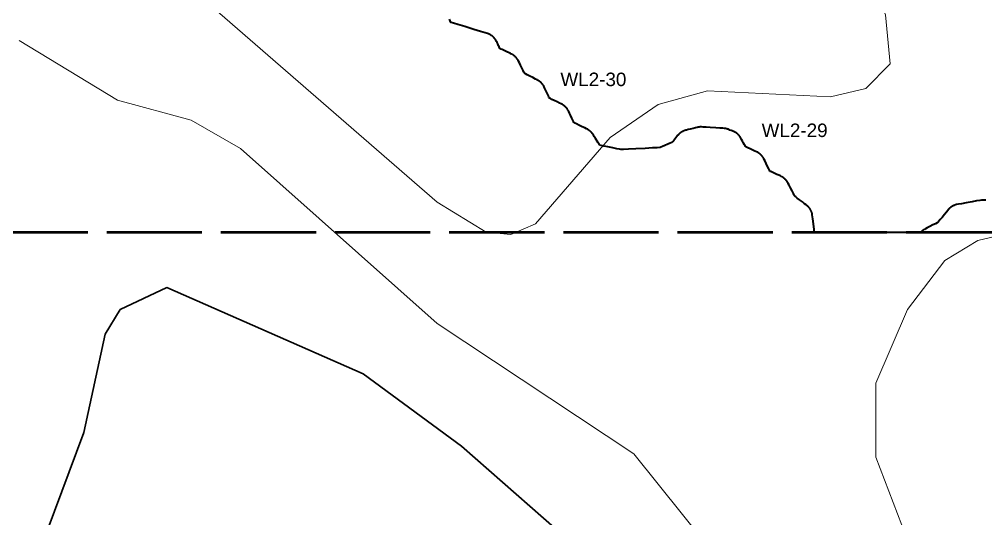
# Model space of a CAD drawing. Extents: x 6810325 to 6812275, y 1878569 to 1880689.
# Drawn here: x 6811402.1 to 6811531.1, y 1878831.2 to 1878897.9 of the extents above; entities that cross this region are included whole.
import ezdxf
from ezdxf.enums import TextEntityAlignment as Align

# ---------------------------------------------------------------- set-up
doc = ezdxf.new("R2010")
doc.units = 21
doc.header["$LTSCALE"] = 10
doc.header["$MEASUREMENT"] = 0
doc.linetypes.add('DASHED', pattern=[1.524, 1.27, -0.254])
for name, color, linetype, lineweight in [('ANNO-LABELS', 7, 'CONTINUOUS', 18), ('TOPO-CONTOUR-MAJOR', 34, 'CONTINUOUS', 30), ('TOPO-CONTOUR-MINOR', 36, 'CONTINUOUS', 13), ('WETL-FLAG', 2, 'CONTINUOUS', 13), ('WETL-FLAG-ID', 8, 'CONTINUOUS', 13), ('WETL-SURVEY-AREA', 1, 'DASHED', 50), ('WETL-WETLAND-SWALE', 82, 'CONTINUOUS', 35)]:
    doc.layers.add(name, color=color, linetype=linetype, lineweight=lineweight)
doc.styles.add('LABEL', font='arial.ttf')

msp = doc.modelspace()

# ---------------------------------------------------------------- linework, layer by layer
at = {"layer": 'TOPO-CONTOUR-MAJOR', "elevation": 200}
msp.add_lwpolyline([(6811405.81, 1878829.58), (6811410.73, 1878842.71), (6811413.56, 1878855.83), (6811415.57, 1878859.11), (6811421.77, 1878862.04), (6811448.01, 1878850.51), (6811461.14, 1878840.89), (6811477.54, 1878826.46)], dxfattribs=at)
at = {"layer": 'TOPO-CONTOUR-MINOR'}
for points, elevation in [([(6811388.96, 1878925.8), (6811408.64, 1878916.28), (6811457.86, 1878873.47), (6811464.42, 1878869.45), (6811467.7, 1878869.12), (6811470.98, 1878870.58), (6811480.96, 1878882.08), (6811487.38, 1878886.51), (6811493.95, 1878888.34), (6811510.35, 1878887.52), (6811515.09, 1878888.64), (6811518.35, 1878891.92), (6811517.73, 1878898.48), (6811515.12, 1878905.04), (6811503.13, 1878921.45), (6811441.45, 1878978.06), (6811429.28, 1878987.06), (6811411.93, 1879011.23), (6811401.53, 1879016.59)], 198), ([(6811402.08, 1878895.06), (6811415.21, 1878887.07), (6811425.05, 1878884.41), (6811431.61, 1878880.64), (6811457.86, 1878857.23), (6811484.1, 1878839.86), (6811503.79, 1878815.32)], 199), ([(6811523.93, 1878819.74), (6811516.4, 1878839.42), (6811516.44, 1878849.27), (6811520.66, 1878859.11), (6811525.63, 1878865.67), (6811530.04, 1878868.35), (6811536.6, 1878869.89), (6811546.44, 1878869.17), (6811556.28, 1878864.86), (6811567.03, 1878855.83), (6811570.96, 1878849.27), (6811572.21, 1878832.86), (6811566.19, 1878813.18)], 199)]:
    msp.add_lwpolyline(points, dxfattribs=dict(at, elevation=elevation))
at = {"layer": 'WETL-FLAG'}
for p in [(6811473.12, 1878887.21), (6811499.98, 1878880.41)]:
    msp.add_point(p, dxfattribs=at)
at = {"layer": 'WETL-SURVEY-AREA'}
msp.add_lwpolyline([(6810625.11, 1878869.41), (6810625.11, 1880089.41), (6810820.11, 1880089.41), (6810820.11, 1880329.41), (6811095.11, 1880329.41), (6811095.11, 1880114.41), (6811975.11, 1880114.41), (6811975.11, 1878869.41)], close=True, dxfattribs=at)
at = {"layer": 'WETL-WETLAND-SWALE'}
msp.add_lwpolyline([(6811531.12, 1878873.74), (6811530.73, 1878873.74), (6811530.69, 1878873.74), (6811530.64, 1878873.73), (6811530.6, 1878873.73), (6811530.56, 1878873.73), (6811530.52, 1878873.72), (6811530.29, 1878873.68), (6811529.87, 1878873.61), (6811529.27, 1878873.5), (6811528.47, 1878873.36), (6811527.86, 1878873.25), (6811527.44, 1878873.17), (6811527.2, 1878873.13), (6811527.15, 1878873.12), (6811527.1, 1878873.1), (6811527.05, 1878873.09), (6811527, 1878873.08), (6811526.95, 1878873.06), (6811526.9, 1878873.04), (6811526.86, 1878873.02), (6811526.81, 1878873), (6811526.76, 1878872.98), (6811526.72, 1878872.96), (6811526.67, 1878872.93), (6811526.63, 1878872.91), (6811526.58, 1878872.88), (6811526.54, 1878872.85), (6811526.5, 1878872.83), (6811526.45, 1878872.8), (6811526.41, 1878872.77), (6811526.37, 1878872.73), (6811526.33, 1878872.7), (6811526.29, 1878872.67), (6811526.26, 1878872.63), (6811526.22, 1878872.6), (6811526.18, 1878872.56), (6811526.15, 1878872.52), (6811526.11, 1878872.49), (6811526.01, 1878872.36), (6811525.83, 1878872.14), (6811525.58, 1878871.82), (6811525.26, 1878871.42), (6811525.01, 1878871.12), (6811524.84, 1878870.91), (6811524.76, 1878870.8), (6811524.75, 1878870.79), (6811524.74, 1878870.78), (6811524.73, 1878870.78), (6811524.72, 1878870.77), (6811524.71, 1878870.76), (6811524.59, 1878870.7), (6811524.37, 1878870.58), (6811524.04, 1878870.41), (6811523.61, 1878870.19), (6811523.27, 1878870.01), (6811523.04, 1878869.89), (6811522.9, 1878869.82), (6811522.86, 1878869.79), (6811522.82, 1878869.77), (6811522.78, 1878869.74), (6811522.74, 1878869.72), (6811522.7, 1878869.69), (6811522.66, 1878869.66), (6811522.62, 1878869.63), (6811522.59, 1878869.6), (6811522.55, 1878869.57), (6811522.52, 1878869.54), (6811522.48, 1878869.5), (6811522.45, 1878869.47), (6811522.42, 1878869.44), (6811522.39, 1878869.41), (6811508.25, 1878869.41), (6811508.15, 1878870.2), (6811508.01, 1878871.24), (6811507.94, 1878871.78), (6811507.94, 1878871.83), (6811507.93, 1878871.87), (6811507.91, 1878871.92), (6811507.9, 1878871.97), (6811507.89, 1878872.02), (6811507.87, 1878872.06), (6811507.86, 1878872.11), (6811507.84, 1878872.16), (6811507.82, 1878872.2), (6811507.8, 1878872.25), (6811507.78, 1878872.29), (6811507.76, 1878872.34), (6811507.74, 1878872.38), (6811507.72, 1878872.43), (6811507.69, 1878872.47), (6811507.67, 1878872.51), (6811507.64, 1878872.55), (6811507.61, 1878872.59), (6811507.58, 1878872.63), (6811507.55, 1878872.67), (6811507.52, 1878872.71), (6811507.49, 1878872.75), (6811507.46, 1878872.79), (6811507.43, 1878872.82), (6811507.39, 1878872.86), (6811507.36, 1878872.89), (6811507.32, 1878872.93), (6811507.28, 1878872.96), (6811507.25, 1878872.99), (6811507.12, 1878873.09), (6811506.91, 1878873.25), (6811506.61, 1878873.48), (6811506.23, 1878873.77), (6811505.94, 1878874), (6811505.74, 1878874.15), (6811505.64, 1878874.23), (6811505.63, 1878874.24), (6811505.62, 1878874.25), (6811505.61, 1878874.26), (6811505.6, 1878874.27), (6811505.6, 1878874.28), (6811505.54, 1878874.4), (6811505.42, 1878874.62), (6811505.25, 1878874.95), (6811505.03, 1878875.38), (6811504.85, 1878875.71), (6811504.73, 1878875.95), (6811504.65, 1878876.09), (6811504.63, 1878876.13), (6811504.6, 1878876.17), (6811504.58, 1878876.21), (6811504.55, 1878876.25), (6811504.52, 1878876.29), (6811504.5, 1878876.33), (6811504.47, 1878876.36), (6811504.44, 1878876.4), (6811504.4, 1878876.44), (6811504.37, 1878876.47), (6811504.34, 1878876.5), (6811504.31, 1878876.54), (6811504.27, 1878876.57), (6811504.24, 1878876.6), (6811504.2, 1878876.63), (6811504.16, 1878876.66), (6811504.13, 1878876.69), (6811504.09, 1878876.72), (6811504.05, 1878876.75), (6811504.01, 1878876.77), (6811503.97, 1878876.8), (6811503.93, 1878876.83), (6811503.89, 1878876.85), (6811503.85, 1878876.87), (6811503.81, 1878876.89), (6811503.69, 1878876.95), (6811503.49, 1878877.04), (6811503.22, 1878877.16), (6811502.87, 1878877.32), (6811502.6, 1878877.45), (6811502.42, 1878877.53), (6811502.32, 1878877.57), (6811502.31, 1878877.58), (6811502.3, 1878877.58), (6811502.3, 1878877.59), (6811502.29, 1878877.6), (6811502.28, 1878877.61), (6811502.23, 1878877.72), (6811502.13, 1878877.92), (6811501.98, 1878878.22), (6811501.79, 1878878.62), (6811501.64, 1878878.93), (6811501.53, 1878879.15), (6811501.46, 1878879.28), (6811501.44, 1878879.32), (6811501.41, 1878879.36), (6811501.39, 1878879.4), (6811501.36, 1878879.44), (6811501.33, 1878879.48), (6811501.31, 1878879.52), (6811501.28, 1878879.56), (6811501.25, 1878879.6), (6811501.22, 1878879.64), (6811501.18, 1878879.67), (6811501.15, 1878879.71), (6811501.12, 1878879.74), (6811501.08, 1878879.78), (6811501.05, 1878879.81), (6811501.01, 1878879.84), (6811500.97, 1878879.87), (6811500.94, 1878879.9), (6811500.9, 1878879.93), (6811500.86, 1878879.96), (6811500.82, 1878879.99), (6811500.78, 1878880.02), (6811500.74, 1878880.04), (6811500.7, 1878880.07), (6811500.65, 1878880.09), (6811500.61, 1878880.11), (6811500.49, 1878880.17), (6811500.28, 1878880.27), (6811499.99, 1878880.4), (6811499.63, 1878880.58), (6811499.35, 1878880.71), (6811499.16, 1878880.8), (6811499.06, 1878880.84), (6811499.05, 1878880.85), (6811499.04, 1878880.86), (6811499.03, 1878880.87), (6811499.02, 1878880.87), (6811499.01, 1878880.89), (6811498.97, 1878880.96), (6811498.89, 1878881.11), (6811498.77, 1878881.32), (6811498.62, 1878881.61), (6811498.5, 1878881.83), (6811498.41, 1878881.99), (6811498.35, 1878882.09), (6811498.32, 1878882.14), (6811498.3, 1878882.18), (6811498.27, 1878882.22), (6811498.24, 1878882.26), (6811498.21, 1878882.3), (6811498.18, 1878882.34), (6811498.14, 1878882.38), (6811498.11, 1878882.42), (6811498.08, 1878882.45), (6811498.04, 1878882.49), (6811498, 1878882.53), (6811497.97, 1878882.56), (6811497.93, 1878882.59), (6811497.89, 1878882.63), (6811497.85, 1878882.66), (6811497.81, 1878882.69), (6811497.77, 1878882.72), (6811497.73, 1878882.74), (6811497.68, 1878882.77), (6811497.64, 1878882.8), (6811497.6, 1878882.82), (6811497.55, 1878882.85), (6811497.51, 1878882.87), (6811497.46, 1878882.89), (6811497.41, 1878882.91), (6811497.34, 1878882.94), (6811497.24, 1878882.98), (6811497.11, 1878883.03), (6811496.95, 1878883.09), (6811496.82, 1878883.14), (6811496.72, 1878883.18), (6811496.65, 1878883.2), (6811496.6, 1878883.22), (6811496.55, 1878883.23), (6811496.51, 1878883.25), (6811496.46, 1878883.26), (6811496.41, 1878883.27), (6811496.36, 1878883.28), (6811496.31, 1878883.29), (6811496.26, 1878883.29), (6811496.21, 1878883.3), (6811496, 1878883.32), (6811495.61, 1878883.34), (6811495.05, 1878883.38), (6811494.32, 1878883.43), (6811493.76, 1878883.47), (6811493.38, 1878883.49), (6811493.16, 1878883.5), (6811493.1, 1878883.5), (6811493.05, 1878883.5), (6811493, 1878883.5), (6811492.95, 1878883.5), (6811492.9, 1878883.49), (6811492.85, 1878883.49), (6811492.8, 1878883.48), (6811492.75, 1878883.47), (6811492.7, 1878883.46), (6811492.57, 1878883.43), (6811492.35, 1878883.38), (6811492.04, 1878883.31), (6811491.66, 1878883.21), (6811491.36, 1878883.14), (6811491.14, 1878883.08), (6811491.01, 1878883.05), (6811490.96, 1878883.04), (6811490.92, 1878883.02), (6811490.87, 1878883.01), (6811490.83, 1878882.99), (6811490.79, 1878882.97), (6811490.74, 1878882.95), (6811490.7, 1878882.93), (6811490.66, 1878882.91), (6811490.61, 1878882.89), (6811490.57, 1878882.87), (6811490.53, 1878882.85), (6811490.49, 1878882.82), (6811490.45, 1878882.79), (6811490.41, 1878882.77), (6811490.37, 1878882.74), (6811490.33, 1878882.71), (6811490.3, 1878882.68), (6811490.26, 1878882.65), (6811490.22, 1878882.62), (6811490.19, 1878882.59), (6811490.16, 1878882.56), (6811490.12, 1878882.52), (6811490.09, 1878882.49), (6811490.06, 1878882.45), (6811490.03, 1878882.42), (6811489.96, 1878882.34), (6811489.87, 1878882.22), (6811489.74, 1878882.06), (6811489.58, 1878881.85), (6811489.45, 1878881.69), (6811489.37, 1878881.59), (6811489.32, 1878881.53), (6811489.31, 1878881.52), (6811489.3, 1878881.51), (6811489.3, 1878881.5), (6811489.29, 1878881.5), (6811489.27, 1878881.49), (6811489.17, 1878881.44), (6811488.96, 1878881.35), (6811488.66, 1878881.21), (6811488.25, 1878881.03), (6811487.95, 1878880.89), (6811487.74, 1878880.8), (6811487.64, 1878880.75), (6811487.63, 1878880.75), (6811487.61, 1878880.75), (6811487.6, 1878880.74), (6811487.59, 1878880.74), (6811487.58, 1878880.74), (6811487.25, 1878880.72), (6811486.61, 1878880.69), (6811485.65, 1878880.64), (6811484.37, 1878880.58), (6811483.41, 1878880.53), (6811482.76, 1878880.5), (6811482.43, 1878880.48), (6811482.42, 1878880.48), (6811482.41, 1878880.48), (6811482.4, 1878880.48), (6811482.39, 1878880.48), (6811482.38, 1878880.48), (6811482.2, 1878880.52), (6811481.85, 1878880.59), (6811481.33, 1878880.7), (6811480.64, 1878880.84), (6811480.12, 1878880.95), (6811479.77, 1878881.02), (6811479.59, 1878881.06), (6811479.58, 1878881.06), (6811479.57, 1878881.07), (6811479.56, 1878881.07), (6811479.55, 1878881.08), (6811479.54, 1878881.09), (6811479.48, 1878881.19), (6811479.38, 1878881.36), (6811479.22, 1878881.62), (6811479.01, 1878881.96), (6811478.84, 1878882.22), (6811478.73, 1878882.41), (6811478.65, 1878882.53), (6811478.63, 1878882.57), (6811478.6, 1878882.6), (6811478.57, 1878882.64), (6811478.54, 1878882.68), (6811478.51, 1878882.71), (6811478.48, 1878882.75), (6811478.45, 1878882.78), (6811478.42, 1878882.82), (6811478.39, 1878882.85), (6811478.35, 1878882.88), (6811478.32, 1878882.91), (6811478.28, 1878882.94), (6811478.25, 1878882.97), (6811478.21, 1878883), (6811478.17, 1878883.03), (6811478.13, 1878883.06), (6811478.1, 1878883.08), (6811478.06, 1878883.11), (6811478.02, 1878883.13), (6811477.98, 1878883.16), (6811477.94, 1878883.18), (6811477.8, 1878883.25), (6811477.56, 1878883.37), (6811477.23, 1878883.53), (6811476.8, 1878883.74), (6811476.48, 1878883.9), (6811476.26, 1878884.01), (6811476.14, 1878884.07), (6811476.13, 1878884.07), (6811476.13, 1878884.08), (6811476.12, 1878884.09), (6811476.11, 1878884.1), (6811476.11, 1878884.11), (6811476.06, 1878884.21), (6811475.97, 1878884.4), (6811475.84, 1878884.68), (6811475.67, 1878885.05), (6811475.53, 1878885.33), (6811475.44, 1878885.54), (6811475.38, 1878885.66), (6811475.35, 1878885.71), (6811475.33, 1878885.75), (6811475.3, 1878885.79), (6811475.28, 1878885.83), (6811475.25, 1878885.87), (6811475.22, 1878885.91), (6811475.2, 1878885.95), (6811475.17, 1878885.99), (6811475.14, 1878886.03), (6811475.1, 1878886.06), (6811475.07, 1878886.1), (6811475.04, 1878886.14), (6811475, 1878886.17), (6811474.97, 1878886.2), (6811474.93, 1878886.24), (6811474.9, 1878886.27), (6811474.86, 1878886.3), (6811474.82, 1878886.33), (6811474.78, 1878886.36), (6811474.74, 1878886.39), (6811474.7, 1878886.42), (6811474.66, 1878886.44), (6811474.62, 1878886.47), (6811474.58, 1878886.49), (6811474.54, 1878886.52), (6811474.41, 1878886.58), (6811474.19, 1878886.69), (6811473.88, 1878886.84), (6811473.49, 1878887.03), (6811473.19, 1878887.18), (6811472.99, 1878887.28), (6811472.88, 1878887.33), (6811472.87, 1878887.33), (6811472.86, 1878887.34), (6811472.85, 1878887.35), (6811472.84, 1878887.36), (6811472.84, 1878887.37), (6811472.79, 1878887.47), (6811472.71, 1878887.65), (6811472.59, 1878887.92), (6811472.43, 1878888.27), (6811472.3, 1878888.55), (6811472.21, 1878888.74), (6811472.15, 1878888.86), (6811472.13, 1878888.9), (6811472.11, 1878888.95), (6811472.09, 1878888.99), (6811472.06, 1878889.03), (6811472.04, 1878889.07), (6811472.01, 1878889.11), (6811471.98, 1878889.14), (6811471.95, 1878889.18), (6811471.92, 1878889.22), (6811471.9, 1878889.26), (6811471.86, 1878889.29), (6811471.83, 1878889.33), (6811471.8, 1878889.36), (6811471.77, 1878889.39), (6811471.73, 1878889.43), (6811471.7, 1878889.46), (6811471.66, 1878889.49), (6811471.63, 1878889.52), (6811471.59, 1878889.55), (6811471.55, 1878889.58), (6811471.51, 1878889.61), (6811471.47, 1878889.63), (6811471.44, 1878889.66), (6811471.4, 1878889.68), (6811471.35, 1878889.71), (6811471.22, 1878889.78), (6811470.98, 1878889.9), (6811470.65, 1878890.08), (6811470.22, 1878890.3), (6811469.89, 1878890.47), (6811469.67, 1878890.59), (6811469.56, 1878890.65), (6811469.55, 1878890.66), (6811469.54, 1878890.66), (6811469.53, 1878890.67), (6811469.52, 1878890.68), (6811469.52, 1878890.7), (6811469.46, 1878890.81), (6811469.35, 1878891.02), (6811469.2, 1878891.32), (6811469, 1878891.73), (6811468.84, 1878892.05), (6811468.72, 1878892.27), (6811468.66, 1878892.41), (6811468.63, 1878892.45), (6811468.61, 1878892.49), (6811468.58, 1878892.53), (6811468.56, 1878892.57), (6811468.53, 1878892.61), (6811468.5, 1878892.65), (6811468.47, 1878892.69), (6811468.44, 1878892.73), (6811468.41, 1878892.76), (6811468.38, 1878892.8), (6811468.34, 1878892.83), (6811468.31, 1878892.87), (6811468.28, 1878892.9), (6811468.24, 1878892.93), (6811468.2, 1878892.97), (6811468.17, 1878893), (6811468.13, 1878893.03), (6811468.09, 1878893.06), (6811468.05, 1878893.08), (6811468.01, 1878893.11), (6811467.97, 1878893.14), (6811467.93, 1878893.16), (6811467.89, 1878893.19), (6811467.85, 1878893.21), (6811467.81, 1878893.23), (6811467.68, 1878893.29), (6811467.48, 1878893.39), (6811467.19, 1878893.52), (6811466.83, 1878893.69), (6811466.55, 1878893.82), (6811466.36, 1878893.9), (6811466.27, 1878893.95), (6811466.25, 1878893.96), (6811466.25, 1878893.96), (6811466.24, 1878893.97), (6811466.23, 1878893.98), (6811466.22, 1878893.99), (6811466.19, 1878894.06), (6811466.14, 1878894.18), (6811466.05, 1878894.35), (6811465.95, 1878894.58), (6811465.86, 1878894.76), (6811465.8, 1878894.89), (6811465.75, 1878894.98), (6811465.73, 1878895.02), (6811465.71, 1878895.06), (6811465.69, 1878895.1), (6811465.66, 1878895.14), (6811465.64, 1878895.18), (6811465.61, 1878895.22), (6811465.58, 1878895.26), (6811465.55, 1878895.29), (6811465.52, 1878895.33), (6811465.49, 1878895.37), (6811465.46, 1878895.4), (6811465.43, 1878895.44), (6811465.4, 1878895.47), (6811465.37, 1878895.5), (6811465.33, 1878895.53), (6811465.3, 1878895.57), (6811465.26, 1878895.6), (6811465.23, 1878895.63), (6811465.19, 1878895.65), (6811465.15, 1878895.68), (6811465.12, 1878895.71), (6811465.08, 1878895.73), (6811465.04, 1878895.76), (6811465, 1878895.78), (6811464.96, 1878895.81), (6811464.92, 1878895.83), (6811464.88, 1878895.85), (6811464.83, 1878895.87), (6811464.79, 1878895.89), (6811464.75, 1878895.91), (6811464.71, 1878895.93), (6811464.66, 1878895.94), (6811464.62, 1878895.96), (6811464.29, 1878896.06), (6811463.66, 1878896.25), (6811462.75, 1878896.53), (6811461.55, 1878896.89), (6811460.64, 1878897.16), (6811460.03, 1878897.35), (6811459.73, 1878897.44), (6811459.71, 1878897.44), (6811459.7, 1878897.45), (6811459.7, 1878897.46), (6811459.69, 1878897.46), (6811459.68, 1878897.47), (6811459.65, 1878897.55), (6811459.59, 1878897.68), (6811459.5, 1878897.87)], dxfattribs=at)

# ---------------------------------------------------------------- texts
at = {"layer": 'ANNO-LABELS', "insert": (6811579.49, 1878831.05), "char_height": 8, "attachment_point": 5, "style": 'LABEL'}
msp.add_mtext('WL2\\P0.5955 ac\\Pcontinues beyond the survey area', dxfattribs=at)
at = {"layer": 'WETL-FLAG-ID', "style": 'LABEL'}
for s, p in [('WL2-30', (6811474.32, 1878888.41)), ('WL2-29', (6811501.18, 1878881.61))]:
    msp.add_text(s, height=1.8, dxfattribs=at).set_placement(p, align=Align.BOTTOM_LEFT)

doc.saveas('drawing.dxf')
